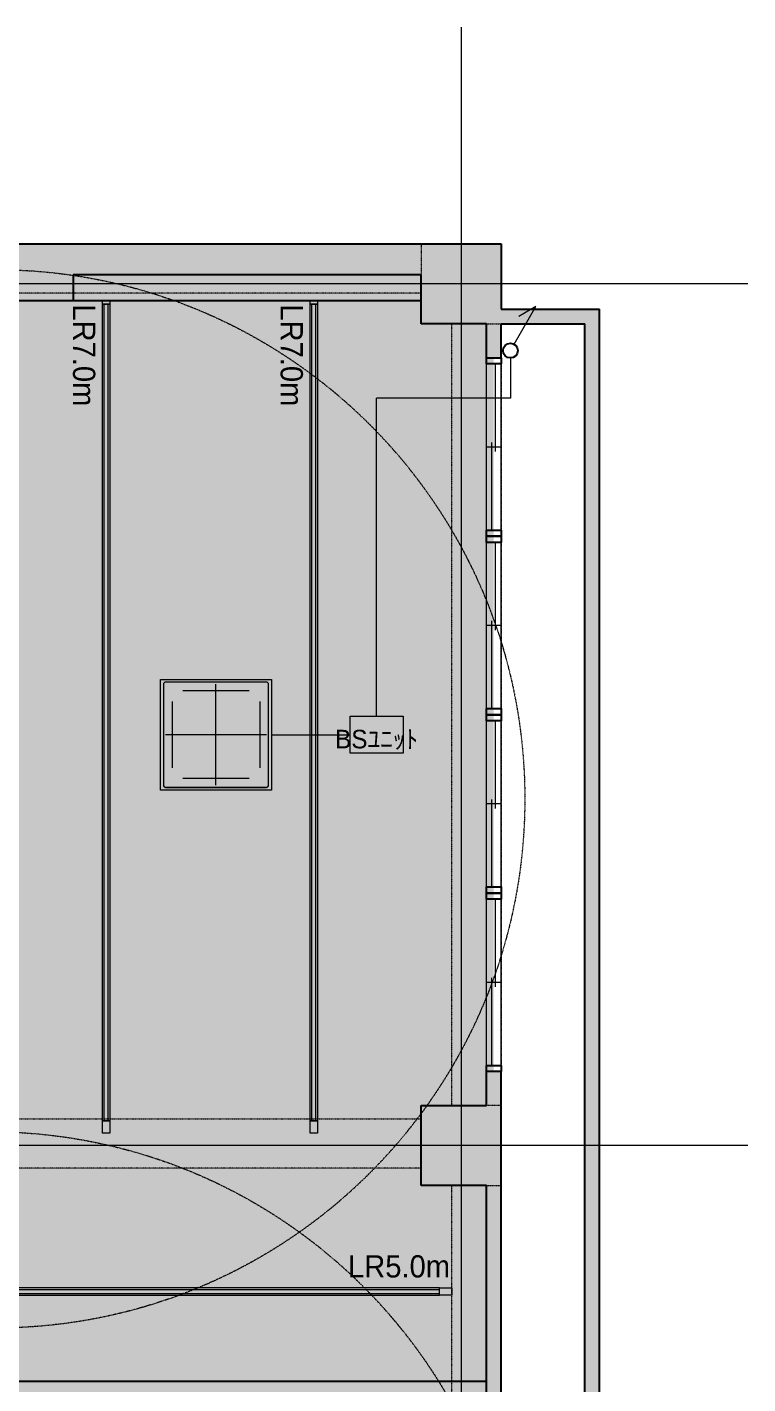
# Model space of a CAD drawing. Header units: millimetres. Extents: x -376000 to 292178, y -193032 to 188048.
# Drawn here: x -218684 to -212829, y 61911 to 72936 of the extents above; entities that cross this region are included whole.
import ezdxf

# ---------------------------------------------------------------- set-up
doc = ezdxf.new("R2010")
doc.units = ezdxf.units.MM
for name, pattern in [('VW-01 短破線', [2.1161248, 1.0580624, -1.0580624]), ('ラインタイプ-1', [2.1165312, 1.0580624, -1.0584688]), ('ラインタイプ-28', [1.0581610785590276, 0.70538330078125, -0.3527777777777777]), ('ラインタイプ-6', [5.2915312, 3.175, -1.0580624, 0.3527044000000002, -0.7057644000000001])]:
    doc.linetypes.add(name, pattern=pattern)
for name, color, linetype, lineweight, true_color in [('02_0.25', 1, 'Continuous', 25, 0xff0000), ('03_0.15', 7, 'Continuous', 15, 0x990099), ('04_0.10', 7, 'Continuous', 9, 0x0099ff), ('05_0.05点線', 9, 'ラインタイプ-28', 5, 0x808080), ('06一点鎖線', 7, 'ラインタイプ-6', 9, 0x9999ff), ('08_ハッチ・色', 7, 'Continuous', 5, 0x888888)]:
    doc.layers.add(name, color=color, linetype=linetype, lineweight=lineweight, true_color=true_color)
for name, color, linetype, lineweight in [('07_文字・記号', 7, 'Continuous', 9), ('_塗（エリア） (2D)', 7, 'Continuous', 5), ('_塗（壁） (2D)', 7, 'Continuous', 5), ('_天井プロット (2D)', 7, 'Continuous', 5), ('_平面図(既存部) (2D)', 7, 'Continuous', 5), ('_梁 (2D)', 7, 'Continuous', 5), ('_給排水ガス (2D)', 7, 'Continuous', 5), ('_解体部 (2D)', 7, 'Continuous', 5)]:
    doc.layers.add(name, color=color, linetype=linetype, lineweight=lineweight)
doc.styles.add('ＭＳ Ｐゴシック', font='MS PGothic.ttf')

# ---------------------------------------------------------------- blocks, each defined once
blk = doc.blocks.new('給排水ガス (2D)')
at = {"layer": '02_0.25'}
blk.add_circle((-214757.547636278, 70307.40954222907), 60, dxfattribs=at)
at = {"layer": '04_0.10'}
for p, q in [((-214727.547636278, 70359.37106645615), (-214551.4798681544, 70664.32938642152)), ((-214551.4798681544, 70664.32938642152), (-214689.8305347788, 70584.45259180338))]:
    blk.add_line(p, q, dxfattribs=at)
at = {"layer": '07_文字・記号', "color": 5, "lineweight": 18, "true_color": 0x0000ff}
for p, q in [((-214757.547636278, 70247.40954222907), (-214757.547636278, 69920.37903135121)), ((-215845, 67335.87577453101), (-215845, 69920.37903135121)), ((-214757.547636278, 69920.37903135121), (-215845, 69920.37903135121)), ((-216699.9999999996, 67185.87577453101), (-216060, 67185.87577453101))]:
    blk.add_line(p, q, dxfattribs=at)
blk = doc.blocks.new('塗（エリア） (2D)')
at = {"layer": '08_ハッチ・色', "linetype": 'Continuous', "lineweight": 0, "true_color": 0xffa264, "transparency": 33554610}
blk.add_hatch(color=21, dxfattribs=at).paths.add_polyline_path([(-222307.7557079456, 71098.55921143536), (-214892.7557079456, 71098.55921143536), (-214892.7557079456, 61838.55921143536), (-222307.7557079456, 61838.55921143536)])
at = {"layer": '08_ハッチ・色', "color": 253, "linetype": 'Continuous', "true_color": 0xaaaaaa}
blk.add_solid([(-214952.7557079456, 64173.55921143571), (-214832.7557079456, 64173.55921143571), (-214952.7557079456, 64448.55921143571), (-214832.7557079456, 64448.55921143571)], dxfattribs=at)
blk.add_solid([(-214952.7557079456, 64173.55921143571), (-214832.7557079456, 64173.55921143571), (-214952.7557079456, 64448.55921143571), (-214832.7557079456, 64448.55921143571)], dxfattribs=at)
blk = doc.blocks.new('塗（壁） (2D)')
at = {"layer": '02_0.25', "linetype": 'Continuous', "lineweight": 0, "true_color": 0xaaaaaa}
blk.add_hatch(color=253, dxfattribs=at).paths.add_polyline_path([(-214152.7557079456, 70643.55921143571), (-214152.7557079456, 70523.55921143571), (-214832.7557079456, 70523.55921143571), (-214832.7557079456, 70643.55921143571)])
at = {"layer": '08_ハッチ・色', "color": 253, "true_color": 0xaaaaaa}
for points in [[(-218910, 70713.55921143571), (-218310, 70713.55921143571), (-218910, 71173.55921143571), (-218310, 71173.55921143571)], [(-218910, 70713.55921143571), (-218310, 70713.55921143571), (-218910, 71173.55921143571), (-218310, 71173.55921143571)], [(-218310, 70923.55921143571), (-215482.7557079456, 70923.55921143571), (-218310, 71173.55921143571), (-215482.7557079456, 71173.55921143571)], [(-218310, 70923.55921143571), (-215482.7557079456, 70923.55921143571), (-218310, 71173.55921143571), (-215482.7557079456, 71173.55921143571)], [(-215482.7557079456, 70523.55921143571), (-214832.7557079456, 70523.55921143571), (-215482.7557079456, 71173.55921143571), (-214832.7557079456, 71173.55921143571)], [(-215482.7557079456, 70523.55921143571), (-214832.7557079456, 70523.55921143571), (-215482.7557079456, 71173.55921143571), (-214832.7557079456, 71173.55921143571)], [(-218314.4885841088, 70713.55921143571), (-215482.7557079456, 70713.55921143571), (-218314.4885841088, 70923.55921143571), (-215482.7557079456, 70923.55921143571)], [(-218314.4885841088, 70713.55921143571), (-215482.7557079456, 70713.55921143571), (-218314.4885841088, 70923.55921143571), (-215482.7557079456, 70923.55921143571)], [(-215482.7557079456, 63523.55921143571), (-214832.7557079456, 63523.55921143571), (-215482.7557079456, 64173.55921143571), (-214832.7557079456, 64173.55921143571)], [(-215482.7557079456, 63523.55921143571), (-214832.7557079456, 63523.55921143571), (-215482.7557079456, 64173.55921143571), (-214832.7557079456, 64173.55921143571)]]:
    blk.add_solid(points, dxfattribs=at)
at = {"layer": '08_ハッチ・色', "color": 253, "linetype": 'Continuous', "true_color": 0xaaaaaa}
for points in [[(-214832.7557079456, 70643.55921143571), (-214832.7557079456, 70523.55921143571), (-214152.7557079456, 70643.55921143571), (-214152.7557079456, 70523.55921143571)], [(-214032.7557079456, 70643.55921143571), (-214152.7557079456, 70643.55921143571), (-214032.7557079456, 57053.55921143571), (-214152.7557079456, 57053.55921143571)], [(-214032.7557079456, 70643.55921143571), (-214152.7557079456, 70643.55921143571), (-214032.7557079456, 57053.55921143571), (-214152.7557079456, 57053.55921143571)], [(-214952.7557079456, 70248.55921143571), (-214832.7557079456, 70248.55921143571), (-214952.7557079456, 70523.55921143571), (-214832.7557079456, 70523.55921143571)], [(-214832.7557079456, 63523.55921143571), (-214952.7557079456, 63523.55921143571), (-214832.7557079456, 61573.55921143548), (-214952.7557079456, 61573.55921143548)], [(-214832.7557079456, 63523.55921143571), (-214952.7557079456, 63523.55921143571), (-214832.7557079456, 61573.55921143548), (-214952.7557079456, 61573.55921143548)]]:
    blk.add_solid(points, dxfattribs=at)
blk = doc.blocks.new('グループ-95')
at = {"layer": '02_0.25', "flags": 128}
for points in [[(-214952.7557079456, 65848.55921143571), (-214952.7557079456, 65898.55921143571), (-214832.7557079456, 65898.55921143571), (-214832.7557079456, 65848.55921143571)], [(-214952.7557079456, 64448.55921143571), (-214952.7557079456, 64498.55921143571), (-214832.7557079456, 64498.55921143571), (-214832.7557079456, 64448.55921143571)]]:
    blk.add_lwpolyline(points, close=True, dxfattribs=at)
at = {"layer": '03_0.15'}
for p, q in [((-214877.7557079456, 65136.53177924464), (-214877.7557079456, 65848.55921143571)), ((-214832.7557079456, 65173.55921143571), (-214952.7557079456, 65173.55921143571)), ((-214907.7557079456, 64498.55921143571), (-214907.7557079456, 65210.58664362678))]:
    blk.add_line(p, q, dxfattribs=at)
at = {"layer": '04_0.10'}
for p, q in [((-214952.7557079456, 64498.55921143571), (-214952.7557079456, 65848.55921143571)), ((-214832.7557079456, 64498.55921143571), (-214832.7557079456, 65848.55921143571))]:
    blk.add_line(p, q, dxfattribs=at)
blk = doc.blocks.new('グループ-96')
at = {"layer": '02_0.25', "flags": 128}
for points in [[(-214952.7557079456, 67298.55921143571), (-214952.7557079456, 67348.55921143571), (-214832.7557079456, 67348.55921143571), (-214832.7557079456, 67298.55921143571)], [(-214952.7557079456, 65898.55921143571), (-214952.7557079456, 65948.55921143571), (-214832.7557079456, 65948.55921143571), (-214832.7557079456, 65898.55921143571)]]:
    blk.add_lwpolyline(points, close=True, dxfattribs=at)
at = {"layer": '03_0.15'}
for p, q in [((-214877.7557079456, 66586.53177924464), (-214877.7557079456, 67298.55921143571)), ((-214832.7557079456, 66623.55921143571), (-214952.7557079456, 66623.55921143571)), ((-214907.7557079456, 65948.55921143571), (-214907.7557079456, 66660.58664362678))]:
    blk.add_line(p, q, dxfattribs=at)
at = {"layer": '04_0.10'}
for p, q in [((-214952.7557079456, 65948.55921143571), (-214952.7557079456, 67298.55921143571)), ((-214832.7557079456, 65948.55921143571), (-214832.7557079456, 67298.55921143571))]:
    blk.add_line(p, q, dxfattribs=at)
blk = doc.blocks.new('グループ-97')
at = {"layer": '02_0.25', "flags": 128}
for points in [[(-214952.7557079456, 68748.55921143571), (-214952.7557079456, 68798.55921143571), (-214832.7557079456, 68798.55921143571), (-214832.7557079456, 68748.55921143571)], [(-214952.7557079456, 67348.55921143571), (-214952.7557079456, 67398.55921143571), (-214832.7557079456, 67398.55921143571), (-214832.7557079456, 67348.55921143571)]]:
    blk.add_lwpolyline(points, close=True, dxfattribs=at)
at = {"layer": '03_0.15'}
for p, q in [((-214877.7557079456, 68036.53177924464), (-214877.7557079456, 68748.55921143571)), ((-214832.7557079456, 68073.55921143571), (-214952.7557079456, 68073.55921143571)), ((-214907.7557079456, 67398.55921143571), (-214907.7557079456, 68110.58664362678))]:
    blk.add_line(p, q, dxfattribs=at)
at = {"layer": '04_0.10'}
for p, q in [((-214952.7557079456, 67398.55921143571), (-214952.7557079456, 68748.55921143571)), ((-214832.7557079456, 67398.55921143571), (-214832.7557079456, 68748.55921143571))]:
    blk.add_line(p, q, dxfattribs=at)
blk = doc.blocks.new('グループ-98')
at = {"layer": '02_0.25', "flags": 128}
for points in [[(-214952.7557079456, 70198.55921143571), (-214952.7557079456, 70248.55921143571), (-214832.7557079456, 70248.55921143571), (-214832.7557079456, 70198.55921143571)], [(-214952.7557079456, 68798.55921143571), (-214952.7557079456, 68848.55921143571), (-214832.7557079456, 68848.55921143571), (-214832.7557079456, 68798.55921143571)]]:
    blk.add_lwpolyline(points, close=True, dxfattribs=at)
at = {"layer": '03_0.15'}
for p, q in [((-214877.7557079456, 69486.53177924464), (-214877.7557079456, 70198.55921143571)), ((-214832.7557079456, 69523.55921143571), (-214952.7557079456, 69523.55921143571)), ((-214907.7557079456, 68848.55921143571), (-214907.7557079456, 69560.58664362678))]:
    blk.add_line(p, q, dxfattribs=at)
at = {"layer": '04_0.10'}
for p, q in [((-214952.7557079456, 68848.55921143571), (-214952.7557079456, 70198.55921143571)), ((-214832.7557079456, 68848.55921143571), (-214832.7557079456, 70198.55921143571))]:
    blk.add_line(p, q, dxfattribs=at)
blk = doc.blocks.new('平面図(既存部) (2D)')
at = {"layer": '02_0.25'}
for p, q in [((-250482.7557079456, 71173.55921143571), (-214832.7557079456, 71173.55921143571)), ((-250482.7557079456, 71173.55921143571), (-214832.7557079456, 71173.55921143571)), ((-214832.7557079456, 71173.55921143571), (-214832.7557079456, 70643.55921143571)), ((-214832.7557079456, 71173.55921143571), (-214832.7557079456, 70643.55921143571)), ((-215482.7557079456, 70923.55921143571), (-218310, 70923.55921143571)), ((-218310, 70923.55921143571), (-218310, 70713.55921143571)), ((-215482.7557079456, 70923.55921143571), (-218310, 70923.55921143571)), ((-215482.7557079456, 70523.55921143571), (-215482.7557079456, 70923.55921143571)), ((-222232.7557079456, 70713.55921143571), (-215482.7557079456, 70713.55921143571)), ((-214832.7557079456, 70643.55921143571), (-214032.7557079456, 70643.55921143571)), ((-214032.7557079456, 57053.55921143571), (-214032.7557079456, 70643.55921143571)), ((-214952.7557079456, 70523.55921143571), (-215482.7557079456, 70523.55921143571)), ((-214952.7557079456, 70248.55921143571), (-214952.7557079456, 70523.55921143571)), ((-214832.7557079456, 70523.55921143571), (-214152.7557079456, 70523.55921143571)), ((-214832.7557079456, 70248.55921143571), (-214832.7557079456, 70523.55921143571)), ((-214152.7557079456, 57173.55921143571), (-214152.7557079456, 70523.55921143571)), ((-214952.7557079456, 64173.55921143571), (-214952.7557079456, 64448.55921143571)), ((-214952.7557079456, 64173.55921143571), (-214952.7557079456, 64448.55921143571)), ((-214832.7557079456, 64173.55921143571), (-214832.7557079456, 64448.55921143571)), ((-214832.7557079456, 64173.55921143571), (-214832.7557079456, 64448.55921143571)), ((-215482.7557079456, 63523.55921143571), (-215482.7557079456, 64173.55921143571)), ((-215482.7557079456, 64173.55921143571), (-214952.7557079456, 64173.55921143571)), ((-215482.7557079456, 63523.55921143571), (-215482.7557079456, 64173.55921143571)), ((-215482.7557079456, 64173.55921143571), (-214952.7557079456, 64173.55921143571)), ((-214832.7557079456, 63523.55921143571), (-214832.7557079456, 64173.55921143571)), ((-214832.7557079456, 63523.55921143571), (-214832.7557079456, 64173.55921143571)), ((-214952.7557079456, 63523.55921143571), (-215482.7557079456, 63523.55921143571)), ((-214952.7557079456, 63523.55921143571), (-215482.7557079456, 63523.55921143571)), ((-214952.7557079456, 61573.55921143548), (-214952.7557079456, 63523.55921143571)), ((-214832.7557079456, 61573.55921143548), (-214832.7557079456, 63523.55921143571))]:
    blk.add_line(p, q, dxfattribs=at)
at = {"layer": '06一点鎖線'}
for p, q in [((-215157.7557079456, 72935.68380817688), (-215157.7557079456, 54935.68380817689)), ((-215157.7557079456, 72935.68380817688), (-215157.7557079456, 54935.68380817689)), ((-212828.6647767337, 70848.55921143573), (-252828.6647767337, 70848.55921143573)), ((-212828.6647767337, 70848.55921143571), (-252828.6647767337, 70848.55921143571)), ((-212828.6647767337, 63848.55921143571), (-252828.6647767337, 63848.55921143571)), ((-212828.6647767337, 63848.55921143571), (-252828.6647767337, 63848.55921143571))]:
    blk.add_line(p, q, dxfattribs=at)
at = {"layer": '02_0.25', "color": 7}
for name in ['グループ-98', 'グループ-97', 'グループ-96', 'グループ-95']:
    blk.add_blockref(name, (0, 0), dxfattribs=at)
blk = doc.blocks.new('解体部 (2D)')
at = {"layer": '02_0.25'}
blk.add_line((-223397.7557079456, 61933.55921143548), (-214952.7557079456, 61933.55921143548), dxfattribs=at)
blk = doc.blocks.new('LR4m')
at = {"layer": '07_文字・記号', "color": 160, "linetype": 'Continuous', "lineweight": 5, "true_color": 0x003dff, "transparency": 33554687, "flags": 128}
for points in [[(47.5, 4945), (47.5, 5045), (107.5, 5045), (107.5, 4945)], [(47.50000000000001, -1690.000000000015), (47.5, 4945), (107.5, 4945), (107.5, -1690.000000000015)], [(62.50000000000001, -1690.000000000015), (62.5, 4945), (92.5, 4945), (92.5, -1690.000000000015)], [(47.5, -1720.000000000015), (47.5, -1690.000000000015), (107.5, -1690.000000000015), (107.5, -1720.000000000015)]]:
    blk.add_lwpolyline(points, close=True, dxfattribs=at)
at = {"layer": '07_文字・記号', "color": 160, "true_color": 0x003dff, "insert": (257.36, -1274.99201925756), "char_height": 180.9088541666667, "attachment_point": 5, "rotation": 90, "line_spacing_factor": 1.007907314816854, "style": 'ＭＳ Ｐゴシック'}
blk.add_mtext('LR7.0m', dxfattribs=at)
blk = doc.blocks.new('グループ-1166')
at = {"layer": '07_文字・記号', "linetype": 'Continuous', "lineweight": 0, "true_color": 0x02abea}
blk.add_hatch(color=140, dxfattribs=at).paths.add_polyline_path([(-450.0000000004075, 450.0000000004278), (450.0000000004104, 450.0000000004278), (450.0000000004104, -450.0000000004075), (-450.0000000004075, -450.0000000004075)])
at = {"layer": '07_文字・記号'}
for p, q in [((-427.6611367129808, 409.5401757407817), (-427.6611367129808, -409.5401757415966)), ((409.6543520105333, 427.5419417075026), (-409.6543520088744, 427.5419417075026)), ((270.1017705574341, 355.5348778430488), (-270.1017705557751, 355.5348778430488)), ((8.294592e-10, -409.5401757415966), (8.294592e-10, 409.5401757407817)), ((427.6611367146252, -409.5401757415966), (427.6611367146252, 409.5401757407817)), ((-355.6339978990292, 270.0264894992579), (-355.6339978990292, -270.0264895000728)), ((355.6339978982287, 270.0264894992579), (355.6339978982287, -270.0264895000728)), ((409.6543520105333, 8.149073e-10), (-409.6543520088744, 8.149073e-10)), ((409.6543520105333, -427.5419417083177), (-409.6543520088744, -427.5419417083177)), ((270.1017705574341, -355.5348778414191), (-270.1017705557751, -355.5348778414191))]:
    blk.add_line(p, q, dxfattribs=at)
at = {"layer": '07_文字・記号', "flags": 128}
blk.add_lwpolyline([(-450.0000000004075, 450.0000000004278), (450.0000000004104, 450.0000000004278), (450.0000000004104, -450.0000000004075), (-450.0000000004075, -450.0000000004075)], close=True, dxfattribs=at)
for points in [[(-409.6543520088744, 427.5419417075026, 0.1988611462541293), (-422.3870715807278, 422.2693465298289, 0.1989335812276991), (-427.6611367129808, 409.5401757407817)], [(-409.6543520088744, 427.5419417075026, 0.4141323575096176), (-427.6611367129808, 409.5401757407817), (-427.6611367129808, -409.5401757415966)], [(427.6611367146252, 409.5401757407817, 0.4142956472155489), (409.6543520105333, 427.5419417075026), (-409.6543520088744, 427.5419417075026)], [(427.6611367146252, 409.5401757407817, 0.1989635995639824), (422.3870715823796, 422.2693465298289, 0.1988911436493458), (409.6543520105333, 427.5419417075026)], [(409.6543520105333, -427.5419417083177, 0.4141323574298552), (427.6611367146252, -409.5401757415966), (427.6611367146252, 409.5401757407817)], [(-427.6611367129808, -409.5401757415966, 0.1989635995818872), (-422.3870715807278, -422.2693465294215, 0.1988911436667478), (-409.6543520088744, -427.5419417083177)], [(-427.6611367129808, -409.5401757415966, 0.1989635995818872), (-422.3870715807278, -422.2693465294215, 0.1988911436667478), (-409.6543520088744, -427.5419417083177)], [(-427.6611367129808, -409.5401757415966, 0.4142956472153121), (-409.6543520088744, -427.5419417083177), (409.6543520105333, -427.5419417083177)], [(409.6543520105333, -427.5419417083177, 0.1988611462968291), (422.3870715823796, -422.2693465294215, 0.1989335811496913), (427.6611367146252, -409.5401757415966)]]:
    blk.add_lwpolyline(points, format="xyb", dxfattribs=at)
at = {"layer": '07_文字・記号', "insert": (8.294592e-10, 237.6217404526404), "char_height": 1.507573784722222, "attachment_point": 2, "line_spacing_factor": 0.9980396907557102, "style": 'ＭＳ Ｐゴシック'}
blk.add_mtext('AC', dxfattribs=at)
blk = doc.blocks.new('シンボル-5')
at = {"layer": '07_文字・記号'}
blk.add_blockref('グループ-1166', (0, 0), dxfattribs=at)
blk = doc.blocks.new('グループ-1367')
at = {"layer": '07_文字・記号', "linetype": 'Continuous', "lineweight": 0, "true_color": 0x02abea, "transparency": 33554687}
blk.add_hatch(color=140, dxfattribs=at).paths.add_polyline_path([(-215630, 67335.87577453101), (-215630, 67035.87577453101), (-216060, 67035.87577453101), (-216060, 67335.87577453101)])
at = {"layer": '07_文字・記号', "color": 7, "linetype": 'Continuous', "lineweight": 5, "transparency": 33554687, "flags": 128}
blk.add_lwpolyline([(-215630, 67335.87577453101), (-215630, 67035.87577453101), (-216060, 67035.87577453101), (-216060, 67335.87577453101)], close=True, dxfattribs=at)
at = {"layer": '07_文字・記号', "color": 7, "insert": (-215845, 67225.91132760643), "char_height": 150.7573784722222, "attachment_point": 2, "line_spacing_factor": 1.006497654236691, "style": 'ＭＳ Ｐゴシック'}
blk.add_mtext('BSﾕﾆｯﾄ', dxfattribs=at)
blk = doc.blocks.new('グループ-1374')
at = {"layer": '07_文字・記号', "color": 160, "linetype": 'Continuous', "lineweight": 5, "true_color": 0x003dff, "transparency": 33554687, "flags": 128}
for points in [[(-220227.7557079457, 62690.74416622978), (-220197.7557079457, 62690.74416622978), (-220197.7557079457, 62630.74416622978), (-220227.7557079457, 62630.74416622978)], [(-220197.7557079457, 62630.74416622978), (-215332.7557079457, 62630.74416622978), (-215332.7557079457, 62690.74416622978), (-220197.7557079457, 62690.74416622978)], [(-220197.7557079457, 62645.74416622978), (-215332.7557079457, 62645.74416622978), (-215332.7557079457, 62675.74416622978), (-220197.7557079457, 62675.74416622978)], [(-215332.7557079457, 62690.74416622978), (-215232.7557079457, 62690.74416622978), (-215232.7557079457, 62630.74416622978), (-215332.7557079457, 62630.74416622978)]]:
    blk.add_lwpolyline(points, close=True, dxfattribs=at)
at = {"layer": '07_文字・記号', "color": 160, "true_color": 0x003dff, "insert": (-215662.7608800467, 62864.62454600476), "char_height": 180.9088541666667, "attachment_point": 5, "line_spacing_factor": 1.007907314816854, "style": 'ＭＳ Ｐゴシック'}
blk.add_mtext('LR5.0m', dxfattribs=at)
blk = doc.blocks.new('天井プロット (2D)')
at = {"layer": '07_文字・記号', "color": 100, "linetype": 'VW-01 短破線', "true_color": 0x00ff3f}
for centre in [(-218941.0368114359, 66665), (-218993.119531661, 59660)]:
    blk.add_circle(centre, 4299.999999999994, dxfattribs=at)
at = {"layer": '07_文字・記号', "color": 7, "rotation": 180}
for p in [(-217965.2557079456, 68993.5592114357), (-216278.2557079456, 68993.5592114357)]:
    blk.add_blockref('LR4m', p, dxfattribs=at)
at = {"layer": '07_文字・記号', "color": 7}
for name, p in [('シンボル-5', (-217150, 67185.875774531)), ('グループ-1374', (0, 0))]:
    blk.add_blockref(name, p, dxfattribs=at)
at = {"layer": '07_文字・記号', "color": 7, "transparency": 33554687}
blk.add_blockref('グループ-1367', (0, 0), dxfattribs=at)
blk = doc.blocks.new('梁 (2D)')
at = {"layer": '05_0.05点線', "color": 7, "linetype": 'ラインタイプ-1', "flags": 128}
for points in [[(-215483.235788272, 71173.55921143571), (-215483.235788272, 70773.55921143571), (-222232.7557079456, 70773.55921143571), (-222232.7557079456, 71173.55921143571)], [(-214832.7557079456, 64173.55921143571), (-215232.7557079456, 64173.55921143571), (-215232.7557079456, 70523.55921143571), (-214832.7557079456, 70523.55921143571)], [(-215483.235788272, 64063.55921143571), (-215483.235788272, 63663.55921143571), (-222232.7557079456, 63663.55921143571), (-222232.7557079456, 64063.55921143571)], [(-214832.7557079457, 57173.55921143571), (-215232.7557079457, 57173.55921143571), (-215232.7557079457, 63523.55921143571), (-214832.7557079457, 63523.55921143571)]]:
    blk.add_lwpolyline(points, close=True, dxfattribs=at)

msp = doc.modelspace()

# ---------------------------------------------------------------- block references
at = {"layer": '_塗（エリア） (2D)'}
msp.add_blockref('塗（エリア） (2D)', (0, 0), dxfattribs=at)
at = {"layer": '_塗（壁） (2D)'}
msp.add_blockref('塗（壁） (2D)', (0, 0), dxfattribs=at)
at = {"layer": '_給排水ガス (2D)'}
msp.add_blockref('給排水ガス (2D)', (0, 0), dxfattribs=at)

# ---------------------------------------------------------------- next in the draw order: block references
at = {"layer": '_平面図(既存部) (2D)'}
msp.add_blockref('平面図(既存部) (2D)', (0, 0), dxfattribs=at)

# ---------------------------------------------------------------- next in the draw order: block references
at = {"layer": '_解体部 (2D)'}
msp.add_blockref('解体部 (2D)', (0, 0), dxfattribs=at)

# ---------------------------------------------------------------- next in the draw order: block references
at = {"layer": '_天井プロット (2D)'}
msp.add_blockref('天井プロット (2D)', (0, 0), dxfattribs=at)

# ---------------------------------------------------------------- next in the draw order: block references
at = {"layer": '_梁 (2D)'}
msp.add_blockref('梁 (2D)', (0, 0), dxfattribs=at)

doc.saveas('drawing.dxf')
